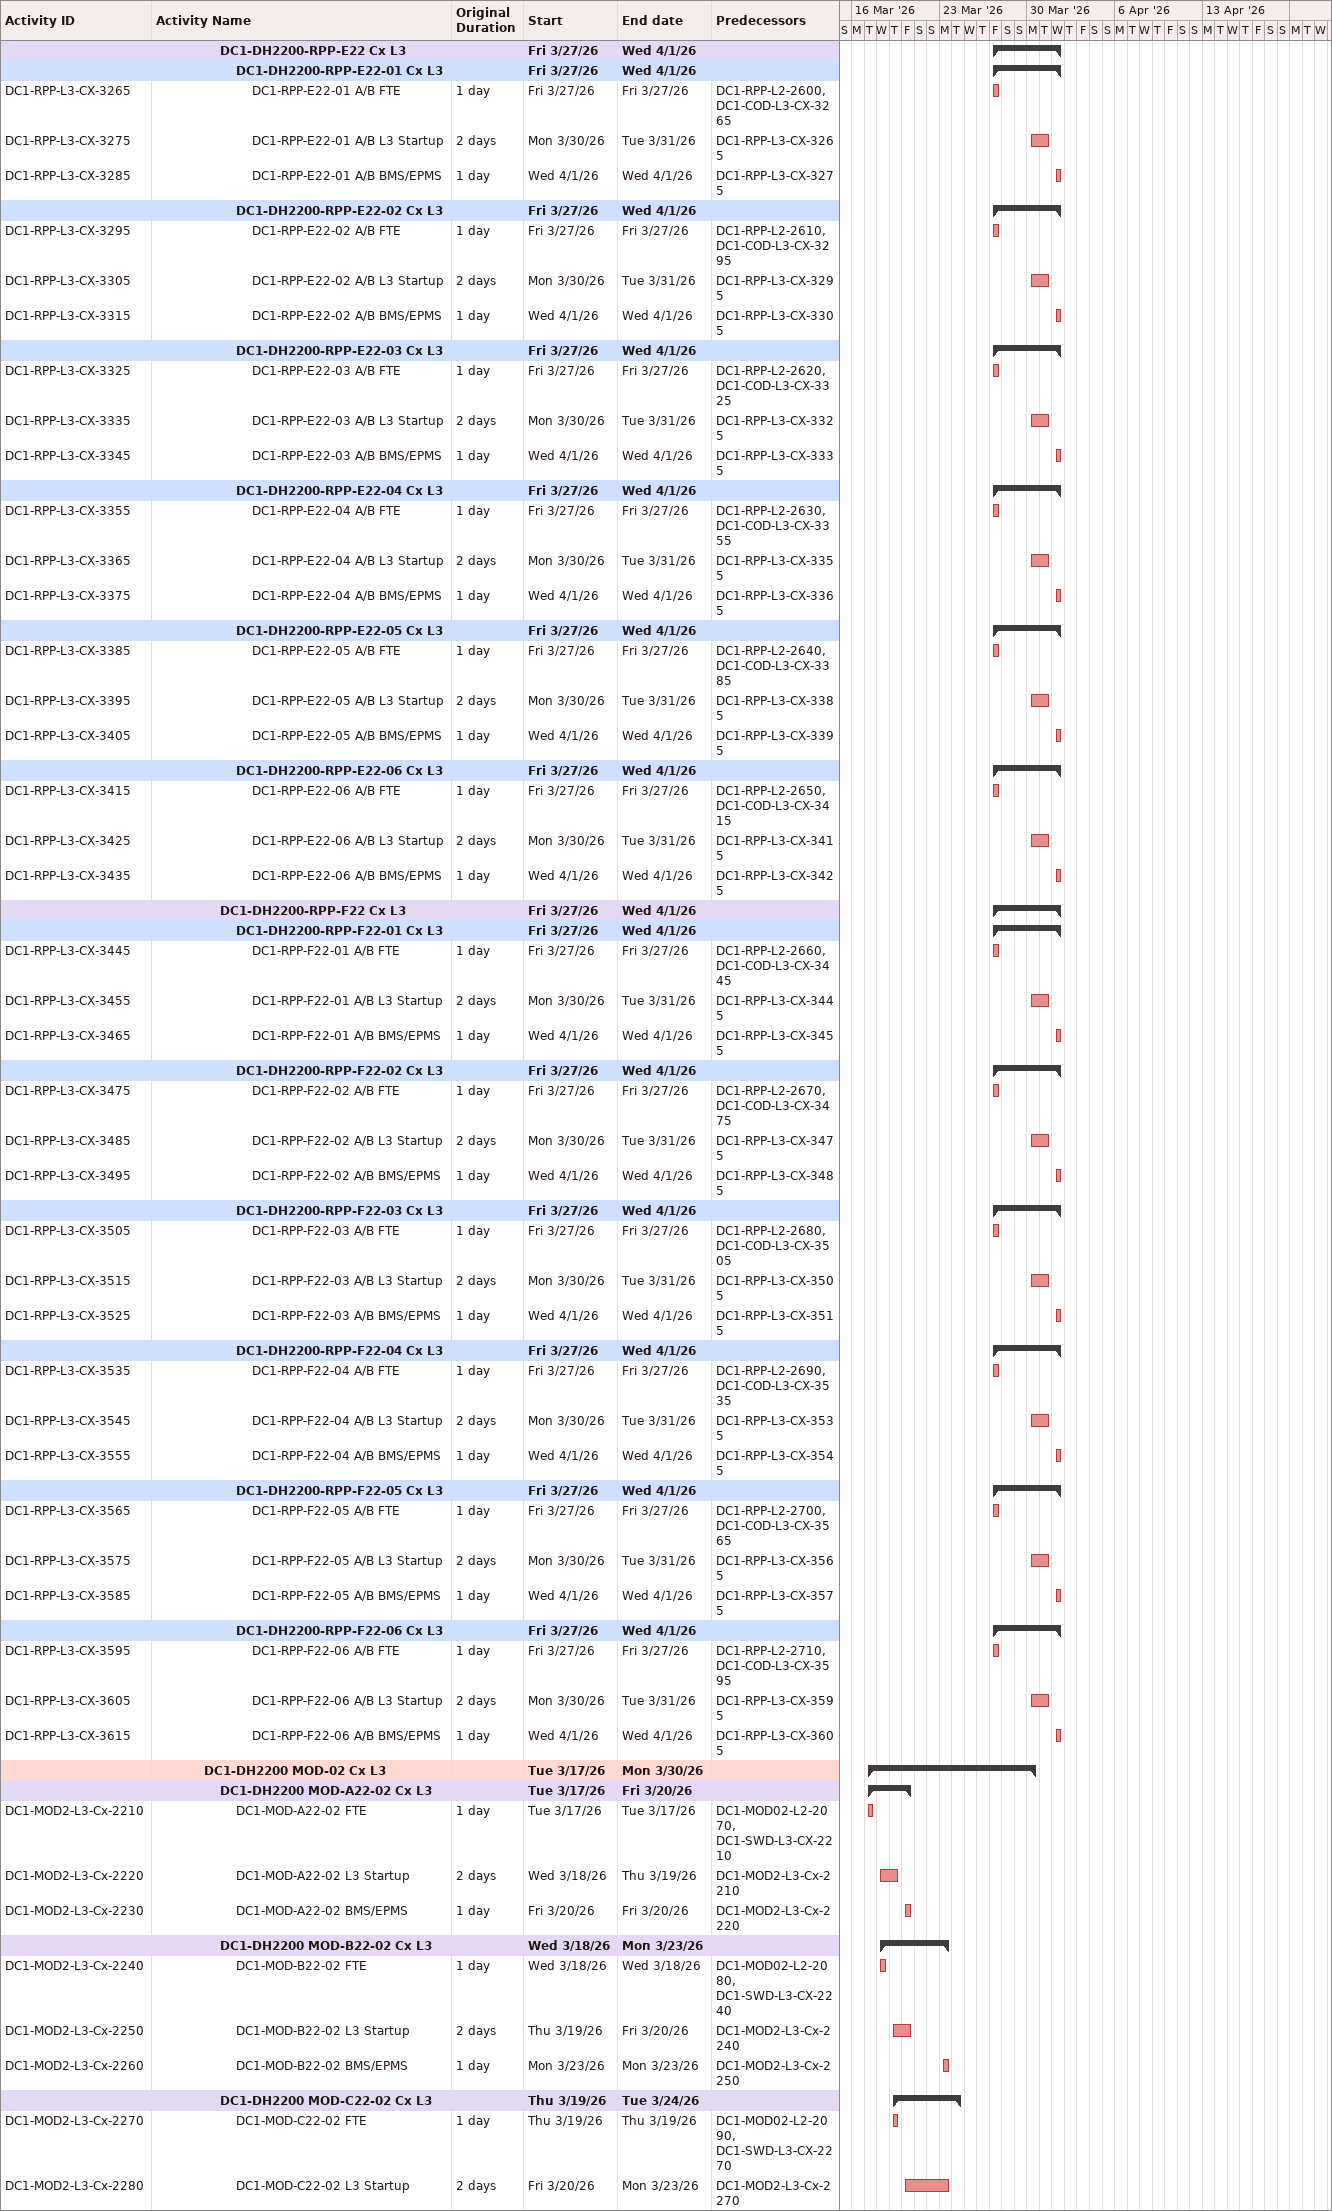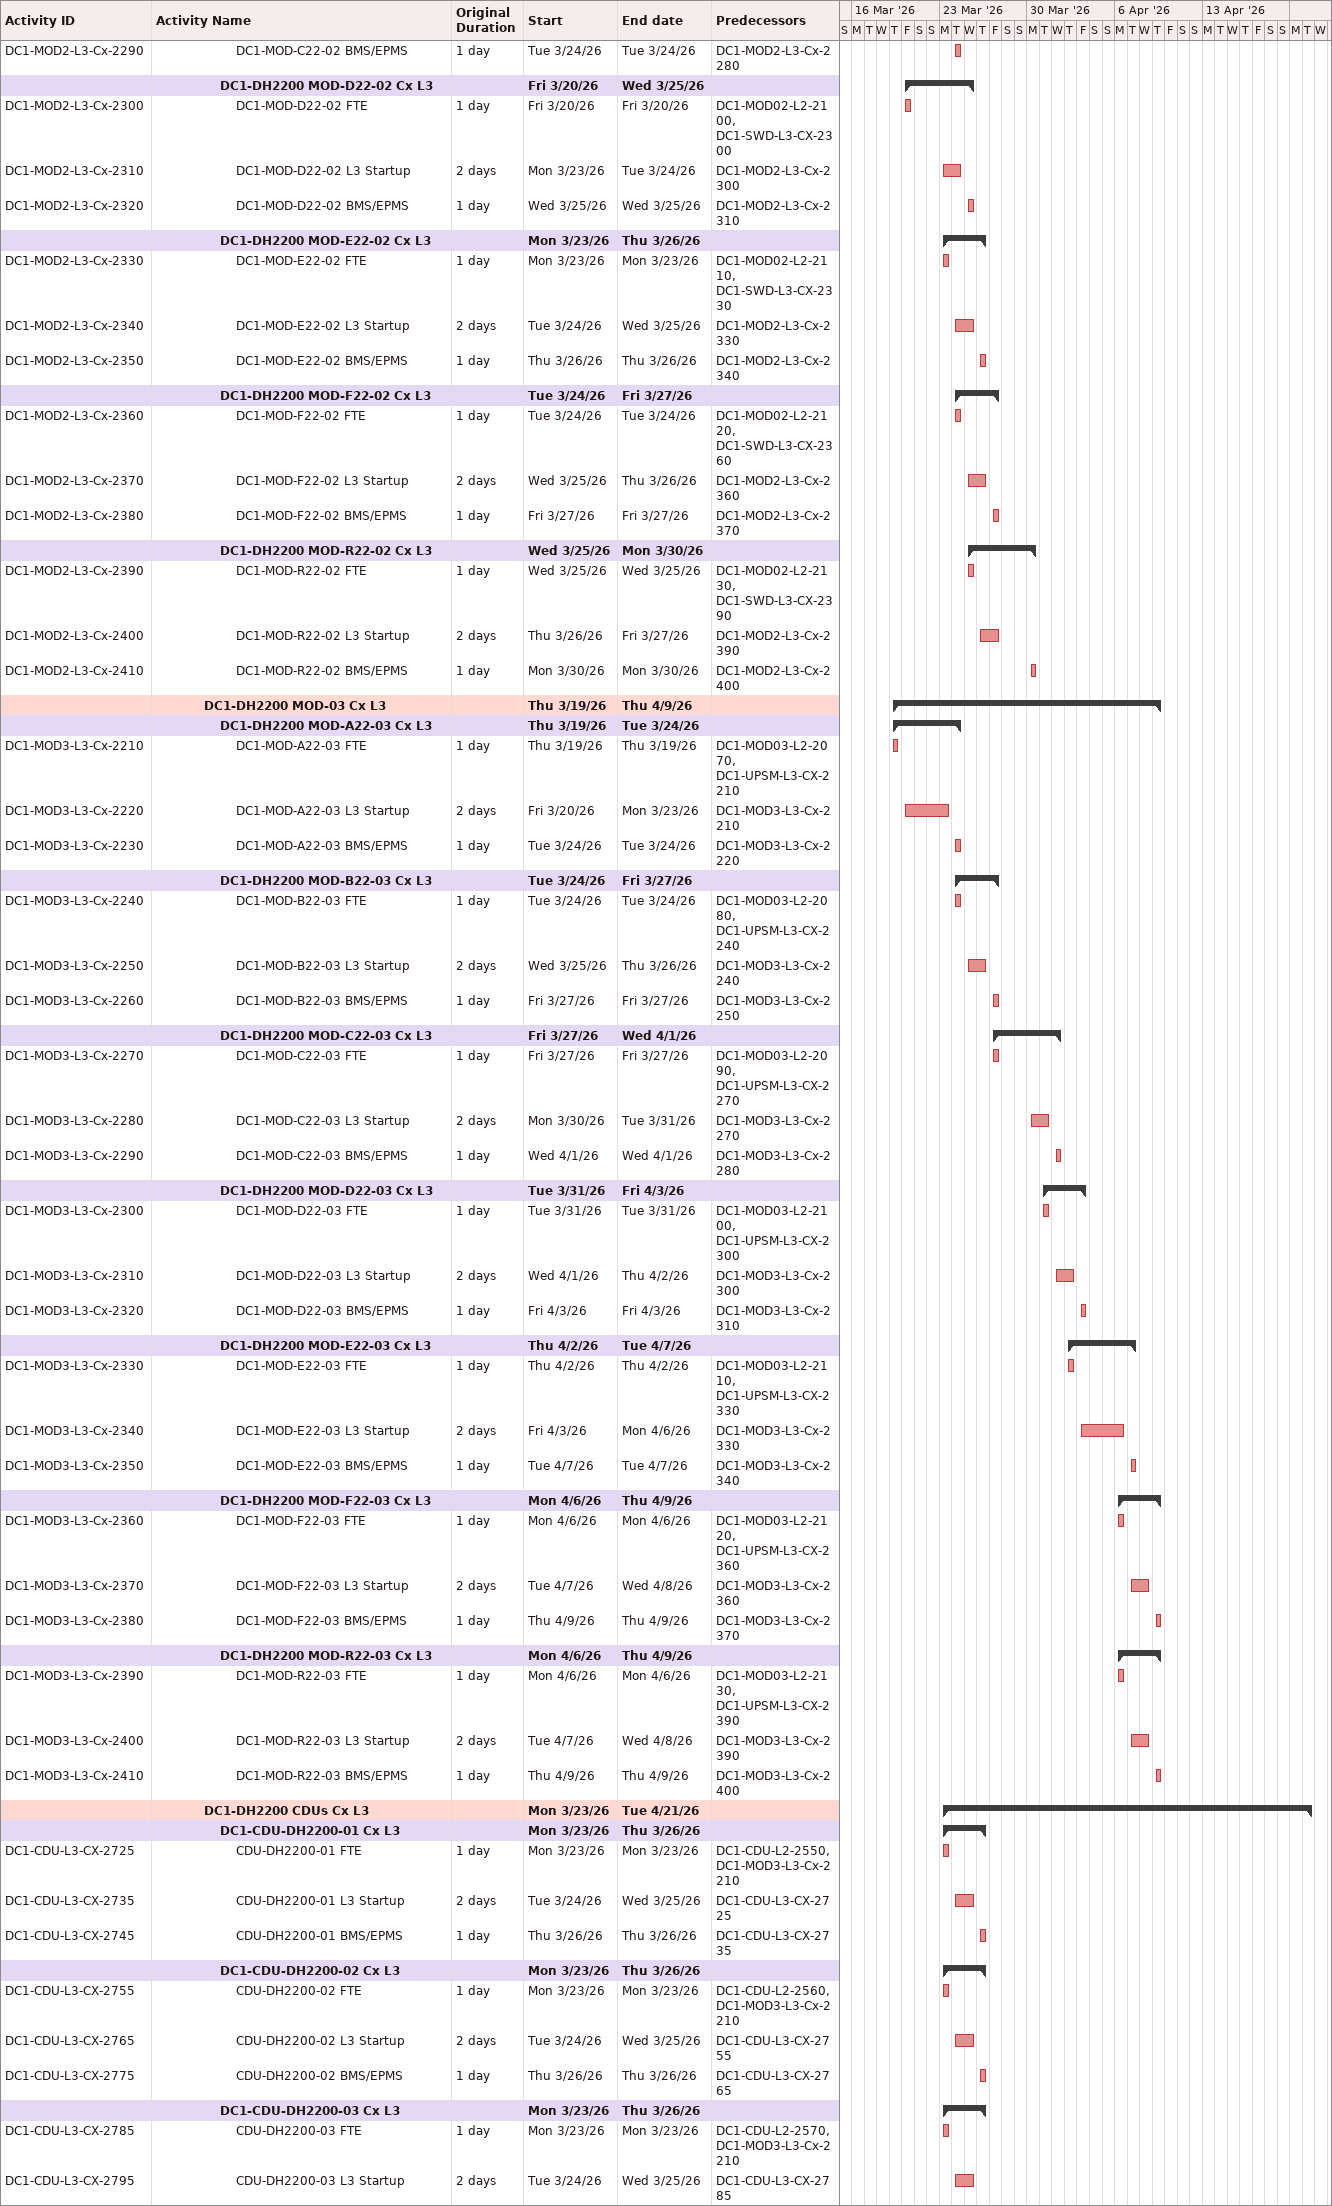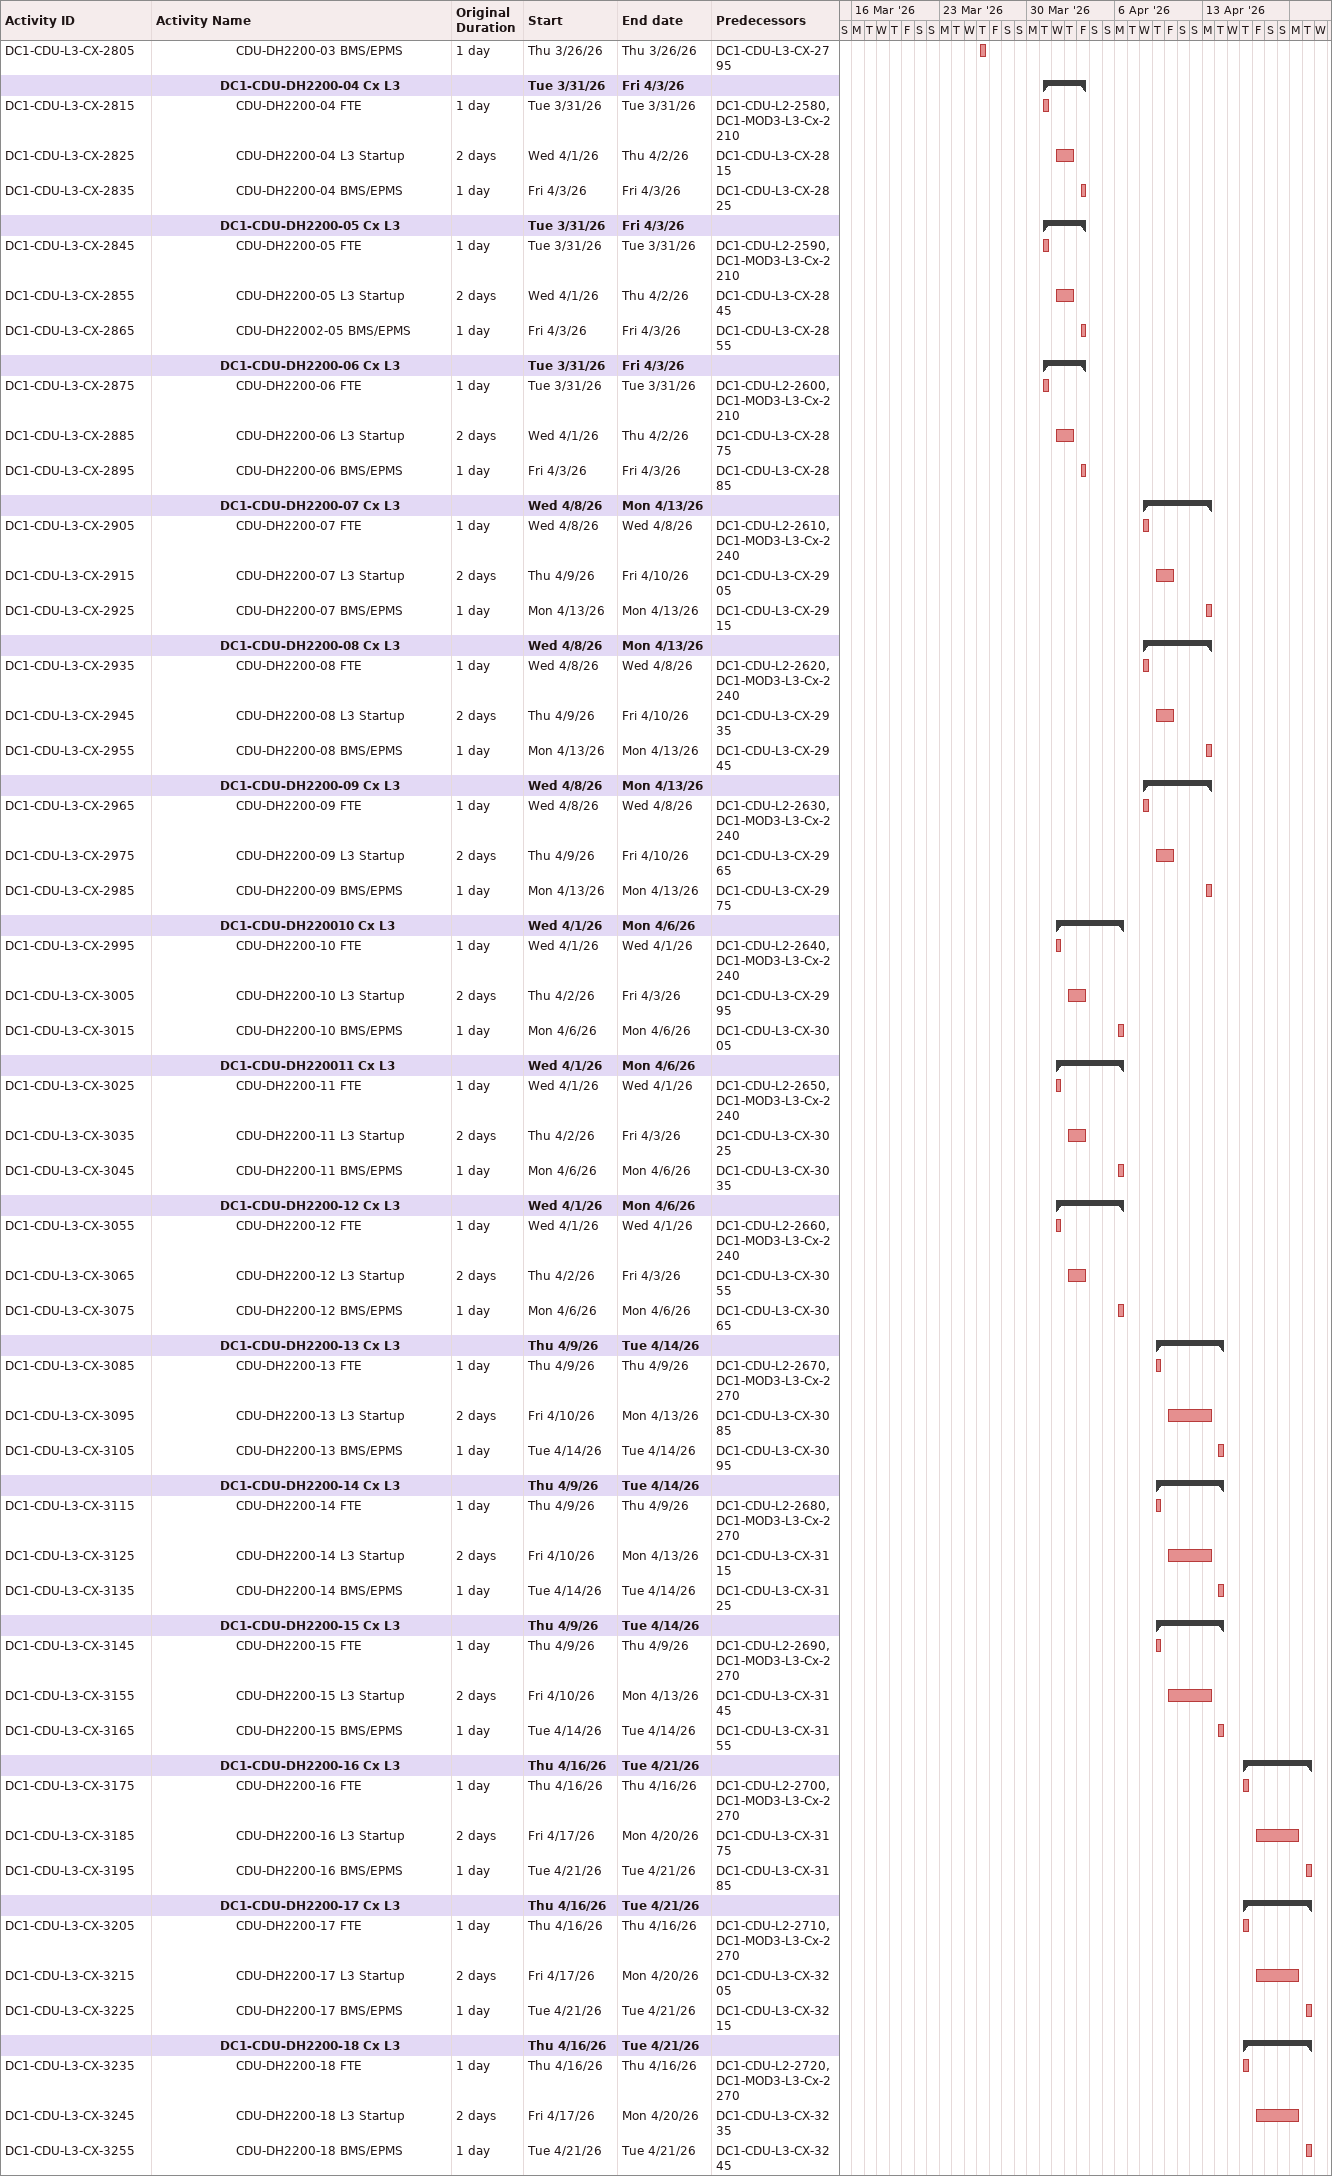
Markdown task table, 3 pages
| ID | Level | Task | Original duration | Start | Finish | Predecessors |
|---|---|---|---|---|---|---|
|  | 5 | **DC1-DH2200-RPP-E22 Cx L3** |  | 2026-03-27 | 2026-04-01 |  |
|  | 6 | **DC1-DH2200-RPP-E22-01 Cx L3** |  | 2026-03-27 | 2026-04-01 |  |
| DC1-RPP-L3-CX-3265 | 7 | DC1-RPP-E22-01 A/B FTE | 1d | 2026-03-27 | 2026-03-27 | DC1-RPP-L2-2600, DC1-COD-L3-CX-3265 |
| DC1-RPP-L3-CX-3275 | 7 | DC1-RPP-E22-01 A/B L3 Startup | 2d | 2026-03-30 | 2026-03-31 | DC1-RPP-L3-CX-3265 |
| DC1-RPP-L3-CX-3285 | 7 | DC1-RPP-E22-01 A/B BMS/EPMS | 1d | 2026-04-01 | 2026-04-01 | DC1-RPP-L3-CX-3275 |
|  | 6 | **DC1-DH2200-RPP-E22-02 Cx L3** |  | 2026-03-27 | 2026-04-01 |  |
| DC1-RPP-L3-CX-3295 | 7 | DC1-RPP-E22-02 A/B FTE | 1d | 2026-03-27 | 2026-03-27 | DC1-RPP-L2-2610, DC1-COD-L3-CX-3295 |
| DC1-RPP-L3-CX-3305 | 7 | DC1-RPP-E22-02 A/B L3 Startup | 2d | 2026-03-30 | 2026-03-31 | DC1-RPP-L3-CX-3295 |
| DC1-RPP-L3-CX-3315 | 7 | DC1-RPP-E22-02 A/B BMS/EPMS | 1d | 2026-04-01 | 2026-04-01 | DC1-RPP-L3-CX-3305 |
|  | 6 | **DC1-DH2200-RPP-E22-03 Cx L3** |  | 2026-03-27 | 2026-04-01 |  |
| DC1-RPP-L3-CX-3325 | 7 | DC1-RPP-E22-03 A/B FTE | 1d | 2026-03-27 | 2026-03-27 | DC1-RPP-L2-2620, DC1-COD-L3-CX-3325 |
| DC1-RPP-L3-CX-3335 | 7 | DC1-RPP-E22-03 A/B L3 Startup | 2d | 2026-03-30 | 2026-03-31 | DC1-RPP-L3-CX-3325 |
| DC1-RPP-L3-CX-3345 | 7 | DC1-RPP-E22-03 A/B BMS/EPMS | 1d | 2026-04-01 | 2026-04-01 | DC1-RPP-L3-CX-3335 |
|  | 6 | **DC1-DH2200-RPP-E22-04 Cx L3** |  | 2026-03-27 | 2026-04-01 |  |
| DC1-RPP-L3-CX-3355 | 7 | DC1-RPP-E22-04 A/B FTE | 1d | 2026-03-27 | 2026-03-27 | DC1-RPP-L2-2630, DC1-COD-L3-CX-3355 |
| DC1-RPP-L3-CX-3365 | 7 | DC1-RPP-E22-04 A/B L3 Startup | 2d | 2026-03-30 | 2026-03-31 | DC1-RPP-L3-CX-3355 |
| DC1-RPP-L3-CX-3375 | 7 | DC1-RPP-E22-04 A/B BMS/EPMS | 1d | 2026-04-01 | 2026-04-01 | DC1-RPP-L3-CX-3365 |
|  | 6 | **DC1-DH2200-RPP-E22-05 Cx L3** |  | 2026-03-27 | 2026-04-01 |  |
| DC1-RPP-L3-CX-3385 | 7 | DC1-RPP-E22-05 A/B FTE | 1d | 2026-03-27 | 2026-03-27 | DC1-RPP-L2-2640, DC1-COD-L3-CX-3385 |
| DC1-RPP-L3-CX-3395 | 7 | DC1-RPP-E22-05 A/B L3 Startup | 2d | 2026-03-30 | 2026-03-31 | DC1-RPP-L3-CX-3385 |
| DC1-RPP-L3-CX-3405 | 7 | DC1-RPP-E22-05 A/B BMS/EPMS | 1d | 2026-04-01 | 2026-04-01 | DC1-RPP-L3-CX-3395 |
|  | 6 | **DC1-DH2200-RPP-E22-06 Cx L3** |  | 2026-03-27 | 2026-04-01 |  |
| DC1-RPP-L3-CX-3415 | 7 | DC1-RPP-E22-06 A/B FTE | 1d | 2026-03-27 | 2026-03-27 | DC1-RPP-L2-2650, DC1-COD-L3-CX-3415 |
| DC1-RPP-L3-CX-3425 | 7 | DC1-RPP-E22-06 A/B L3 Startup | 2d | 2026-03-30 | 2026-03-31 | DC1-RPP-L3-CX-3415 |
| DC1-RPP-L3-CX-3435 | 7 | DC1-RPP-E22-06 A/B BMS/EPMS | 1d | 2026-04-01 | 2026-04-01 | DC1-RPP-L3-CX-3425 |
|  | 5 | **DC1-DH2200-RPP-F22 Cx L3** |  | 2026-03-27 | 2026-04-01 |  |
|  | 6 | **DC1-DH2200-RPP-F22-01 Cx L3** |  | 2026-03-27 | 2026-04-01 |  |
| DC1-RPP-L3-CX-3445 | 7 | DC1-RPP-F22-01 A/B FTE | 1d | 2026-03-27 | 2026-03-27 | DC1-RPP-L2-2660, DC1-COD-L3-CX-3445 |
| DC1-RPP-L3-CX-3455 | 7 | DC1-RPP-F22-01 A/B L3 Startup | 2d | 2026-03-30 | 2026-03-31 | DC1-RPP-L3-CX-3445 |
| DC1-RPP-L3-CX-3465 | 7 | DC1-RPP-F22-01 A/B BMS/EPMS | 1d | 2026-04-01 | 2026-04-01 | DC1-RPP-L3-CX-3455 |
|  | 6 | **DC1-DH2200-RPP-F22-02 Cx L3** |  | 2026-03-27 | 2026-04-01 |  |
| DC1-RPP-L3-CX-3475 | 7 | DC1-RPP-F22-02 A/B FTE | 1d | 2026-03-27 | 2026-03-27 | DC1-RPP-L2-2670, DC1-COD-L3-CX-3475 |
| DC1-RPP-L3-CX-3485 | 7 | DC1-RPP-F22-02 A/B L3 Startup | 2d | 2026-03-30 | 2026-03-31 | DC1-RPP-L3-CX-3475 |
| DC1-RPP-L3-CX-3495 | 7 | DC1-RPP-F22-02 A/B BMS/EPMS | 1d | 2026-04-01 | 2026-04-01 | DC1-RPP-L3-CX-3485 |
|  | 6 | **DC1-DH2200-RPP-F22-03 Cx L3** |  | 2026-03-27 | 2026-04-01 |  |
| DC1-RPP-L3-CX-3505 | 7 | DC1-RPP-F22-03 A/B FTE | 1d | 2026-03-27 | 2026-03-27 | DC1-RPP-L2-2680, DC1-COD-L3-CX-3505 |
| DC1-RPP-L3-CX-3515 | 7 | DC1-RPP-F22-03 A/B L3 Startup | 2d | 2026-03-30 | 2026-03-31 | DC1-RPP-L3-CX-3505 |
| DC1-RPP-L3-CX-3525 | 7 | DC1-RPP-F22-03 A/B BMS/EPMS | 1d | 2026-04-01 | 2026-04-01 | DC1-RPP-L3-CX-3515 |
|  | 6 | **DC1-DH2200-RPP-F22-04 Cx L3** |  | 2026-03-27 | 2026-04-01 |  |
| DC1-RPP-L3-CX-3535 | 7 | DC1-RPP-F22-04 A/B FTE | 1d | 2026-03-27 | 2026-03-27 | DC1-RPP-L2-2690, DC1-COD-L3-CX-3535 |
| DC1-RPP-L3-CX-3545 | 7 | DC1-RPP-F22-04 A/B L3 Startup | 2d | 2026-03-30 | 2026-03-31 | DC1-RPP-L3-CX-3535 |
| DC1-RPP-L3-CX-3555 | 7 | DC1-RPP-F22-04 A/B BMS/EPMS | 1d | 2026-04-01 | 2026-04-01 | DC1-RPP-L3-CX-3545 |
|  | 6 | **DC1-DH2200-RPP-F22-05 Cx L3** |  | 2026-03-27 | 2026-04-01 |  |
| DC1-RPP-L3-CX-3565 | 7 | DC1-RPP-F22-05 A/B FTE | 1d | 2026-03-27 | 2026-03-27 | DC1-RPP-L2-2700, DC1-COD-L3-CX-3565 |
| DC1-RPP-L3-CX-3575 | 7 | DC1-RPP-F22-05 A/B L3 Startup | 2d | 2026-03-30 | 2026-03-31 | DC1-RPP-L3-CX-3565 |
| DC1-RPP-L3-CX-3585 | 7 | DC1-RPP-F22-05 A/B BMS/EPMS | 1d | 2026-04-01 | 2026-04-01 | DC1-RPP-L3-CX-3575 |
|  | 6 | **DC1-DH2200-RPP-F22-06 Cx L3** |  | 2026-03-27 | 2026-04-01 |  |
| DC1-RPP-L3-CX-3595 | 7 | DC1-RPP-F22-06 A/B FTE | 1d | 2026-03-27 | 2026-03-27 | DC1-RPP-L2-2710, DC1-COD-L3-CX-3595 |
| DC1-RPP-L3-CX-3605 | 7 | DC1-RPP-F22-06 A/B L3 Startup | 2d | 2026-03-30 | 2026-03-31 | DC1-RPP-L3-CX-3595 |
| DC1-RPP-L3-CX-3615 | 7 | DC1-RPP-F22-06 A/B BMS/EPMS | 1d | 2026-04-01 | 2026-04-01 | DC1-RPP-L3-CX-3605 |
|  | 4 | **DC1-DH2200 MOD-02 Cx L3** |  | 2026-03-17 | 2026-03-30 |  |
|  | 5 | **DC1-DH2200 MOD-A22-02 Cx L3** |  | 2026-03-17 | 2026-03-20 |  |
| DC1-MOD2-L3-Cx-2210 | 6 | DC1-MOD-A22-02 FTE | 1d | 2026-03-17 | 2026-03-17 | DC1-MOD02-L2-2070, DC1-SWD-L3-CX-2210 |
| DC1-MOD2-L3-Cx-2220 | 6 | DC1-MOD-A22-02 L3 Startup | 2d | 2026-03-18 | 2026-03-19 | DC1-MOD2-L3-Cx-2210 |
| DC1-MOD2-L3-Cx-2230 | 6 | DC1-MOD-A22-02 BMS/EPMS | 1d | 2026-03-20 | 2026-03-20 | DC1-MOD2-L3-Cx-2220 |
|  | 5 | **DC1-DH2200 MOD-B22-02 Cx L3** |  | 2026-03-18 | 2026-03-23 |  |
| DC1-MOD2-L3-Cx-2240 | 6 | DC1-MOD-B22-02 FTE | 1d | 2026-03-18 | 2026-03-18 | DC1-MOD02-L2-2080, DC1-SWD-L3-CX-2240 |
| DC1-MOD2-L3-Cx-2250 | 6 | DC1-MOD-B22-02 L3 Startup | 2d | 2026-03-19 | 2026-03-20 | DC1-MOD2-L3-Cx-2240 |
| DC1-MOD2-L3-Cx-2260 | 6 | DC1-MOD-B22-02 BMS/EPMS | 1d | 2026-03-23 | 2026-03-23 | DC1-MOD2-L3-Cx-2250 |
|  | 5 | **DC1-DH2200 MOD-C22-02 Cx L3** |  | 2026-03-19 | 2026-03-24 |  |
| DC1-MOD2-L3-Cx-2270 | 6 | DC1-MOD-C22-02 FTE | 1d | 2026-03-19 | 2026-03-19 | DC1-MOD02-L2-2090, DC1-SWD-L3-CX-2270 |
| DC1-MOD2-L3-Cx-2280 | 6 | DC1-MOD-C22-02 L3 Startup | 2d | 2026-03-20 | 2026-03-23 | DC1-MOD2-L3-Cx-2270 |
| DC1-MOD2-L3-Cx-2290 | 6 | DC1-MOD-C22-02 BMS/EPMS | 1d | 2026-03-24 | 2026-03-24 | DC1-MOD2-L3-Cx-2280 |
|  | 5 | **DC1-DH2200 MOD-D22-02 Cx L3** |  | 2026-03-20 | 2026-03-25 |  |
| DC1-MOD2-L3-Cx-2300 | 6 | DC1-MOD-D22-02 FTE | 1d | 2026-03-20 | 2026-03-20 | DC1-MOD02-L2-2100, DC1-SWD-L3-CX-2300 |
| DC1-MOD2-L3-Cx-2310 | 6 | DC1-MOD-D22-02 L3 Startup | 2d | 2026-03-23 | 2026-03-24 | DC1-MOD2-L3-Cx-2300 |
| DC1-MOD2-L3-Cx-2320 | 6 | DC1-MOD-D22-02 BMS/EPMS | 1d | 2026-03-25 | 2026-03-25 | DC1-MOD2-L3-Cx-2310 |
|  | 5 | **DC1-DH2200 MOD-E22-02 Cx L3** |  | 2026-03-23 | 2026-03-26 |  |
| DC1-MOD2-L3-Cx-2330 | 6 | DC1-MOD-E22-02 FTE | 1d | 2026-03-23 | 2026-03-23 | DC1-MOD02-L2-2110, DC1-SWD-L3-CX-2330 |
| DC1-MOD2-L3-Cx-2340 | 6 | DC1-MOD-E22-02 L3 Startup | 2d | 2026-03-24 | 2026-03-25 | DC1-MOD2-L3-Cx-2330 |
| DC1-MOD2-L3-Cx-2350 | 6 | DC1-MOD-E22-02 BMS/EPMS | 1d | 2026-03-26 | 2026-03-26 | DC1-MOD2-L3-Cx-2340 |
|  | 5 | **DC1-DH2200 MOD-F22-02 Cx L3** |  | 2026-03-24 | 2026-03-27 |  |
| DC1-MOD2-L3-Cx-2360 | 6 | DC1-MOD-F22-02 FTE | 1d | 2026-03-24 | 2026-03-24 | DC1-MOD02-L2-2120, DC1-SWD-L3-CX-2360 |
| DC1-MOD2-L3-Cx-2370 | 6 | DC1-MOD-F22-02 L3 Startup | 2d | 2026-03-25 | 2026-03-26 | DC1-MOD2-L3-Cx-2360 |
| DC1-MOD2-L3-Cx-2380 | 6 | DC1-MOD-F22-02 BMS/EPMS | 1d | 2026-03-27 | 2026-03-27 | DC1-MOD2-L3-Cx-2370 |
|  | 5 | **DC1-DH2200 MOD-R22-02 Cx L3** |  | 2026-03-25 | 2026-03-30 |  |
| DC1-MOD2-L3-Cx-2390 | 6 | DC1-MOD-R22-02 FTE | 1d | 2026-03-25 | 2026-03-25 | DC1-MOD02-L2-2130, DC1-SWD-L3-CX-2390 |
| DC1-MOD2-L3-Cx-2400 | 6 | DC1-MOD-R22-02 L3 Startup | 2d | 2026-03-26 | 2026-03-27 | DC1-MOD2-L3-Cx-2390 |
| DC1-MOD2-L3-Cx-2410 | 6 | DC1-MOD-R22-02 BMS/EPMS | 1d | 2026-03-30 | 2026-03-30 | DC1-MOD2-L3-Cx-2400 |
|  | 4 | **DC1-DH2200 MOD-03 Cx L3** |  | 2026-03-19 | 2026-04-09 |  |
|  | 5 | **DC1-DH2200 MOD-A22-03 Cx L3** |  | 2026-03-19 | 2026-03-24 |  |
| DC1-MOD3-L3-Cx-2210 | 6 | DC1-MOD-A22-03 FTE | 1d | 2026-03-19 | 2026-03-19 | DC1-MOD03-L2-2070, DC1-UPSM-L3-CX-2210 |
| DC1-MOD3-L3-Cx-2220 | 6 | DC1-MOD-A22-03 L3 Startup | 2d | 2026-03-20 | 2026-03-23 | DC1-MOD3-L3-Cx-2210 |
| DC1-MOD3-L3-Cx-2230 | 6 | DC1-MOD-A22-03 BMS/EPMS | 1d | 2026-03-24 | 2026-03-24 | DC1-MOD3-L3-Cx-2220 |
|  | 5 | **DC1-DH2200 MOD-B22-03 Cx L3** |  | 2026-03-24 | 2026-03-27 |  |
| DC1-MOD3-L3-Cx-2240 | 6 | DC1-MOD-B22-03 FTE | 1d | 2026-03-24 | 2026-03-24 | DC1-MOD03-L2-2080, DC1-UPSM-L3-CX-2240 |
| DC1-MOD3-L3-Cx-2250 | 6 | DC1-MOD-B22-03 L3 Startup | 2d | 2026-03-25 | 2026-03-26 | DC1-MOD3-L3-Cx-2240 |
| DC1-MOD3-L3-Cx-2260 | 6 | DC1-MOD-B22-03 BMS/EPMS | 1d | 2026-03-27 | 2026-03-27 | DC1-MOD3-L3-Cx-2250 |
|  | 5 | **DC1-DH2200 MOD-C22-03 Cx L3** |  | 2026-03-27 | 2026-04-01 |  |
| DC1-MOD3-L3-Cx-2270 | 6 | DC1-MOD-C22-03 FTE | 1d | 2026-03-27 | 2026-03-27 | DC1-MOD03-L2-2090, DC1-UPSM-L3-CX-2270 |
| DC1-MOD3-L3-Cx-2280 | 6 | DC1-MOD-C22-03 L3 Startup | 2d | 2026-03-30 | 2026-03-31 | DC1-MOD3-L3-Cx-2270 |
| DC1-MOD3-L3-Cx-2290 | 6 | DC1-MOD-C22-03 BMS/EPMS | 1d | 2026-04-01 | 2026-04-01 | DC1-MOD3-L3-Cx-2280 |
|  | 5 | **DC1-DH2200 MOD-D22-03 Cx L3** |  | 2026-03-31 | 2026-04-03 |  |
| DC1-MOD3-L3-Cx-2300 | 6 | DC1-MOD-D22-03 FTE | 1d | 2026-03-31 | 2026-03-31 | DC1-MOD03-L2-2100, DC1-UPSM-L3-CX-2300 |
| DC1-MOD3-L3-Cx-2310 | 6 | DC1-MOD-D22-03 L3 Startup | 2d | 2026-04-01 | 2026-04-02 | DC1-MOD3-L3-Cx-2300 |
| DC1-MOD3-L3-Cx-2320 | 6 | DC1-MOD-D22-03 BMS/EPMS | 1d | 2026-04-03 | 2026-04-03 | DC1-MOD3-L3-Cx-2310 |
|  | 5 | **DC1-DH2200 MOD-E22-03 Cx L3** |  | 2026-04-02 | 2026-04-07 |  |
| DC1-MOD3-L3-Cx-2330 | 6 | DC1-MOD-E22-03 FTE | 1d | 2026-04-02 | 2026-04-02 | DC1-MOD03-L2-2110, DC1-UPSM-L3-CX-2330 |
| DC1-MOD3-L3-Cx-2340 | 6 | DC1-MOD-E22-03 L3 Startup | 2d | 2026-04-03 | 2026-04-06 | DC1-MOD3-L3-Cx-2330 |
| DC1-MOD3-L3-Cx-2350 | 6 | DC1-MOD-E22-03 BMS/EPMS | 1d | 2026-04-07 | 2026-04-07 | DC1-MOD3-L3-Cx-2340 |
|  | 5 | **DC1-DH2200 MOD-F22-03 Cx L3** |  | 2026-04-06 | 2026-04-09 |  |
| DC1-MOD3-L3-Cx-2360 | 6 | DC1-MOD-F22-03 FTE | 1d | 2026-04-06 | 2026-04-06 | DC1-MOD03-L2-2120, DC1-UPSM-L3-CX-2360 |
| DC1-MOD3-L3-Cx-2370 | 6 | DC1-MOD-F22-03 L3 Startup | 2d | 2026-04-07 | 2026-04-08 | DC1-MOD3-L3-Cx-2360 |
| DC1-MOD3-L3-Cx-2380 | 6 | DC1-MOD-F22-03 BMS/EPMS | 1d | 2026-04-09 | 2026-04-09 | DC1-MOD3-L3-Cx-2370 |
|  | 5 | **DC1-DH2200 MOD-R22-03 Cx L3** |  | 2026-04-06 | 2026-04-09 |  |
| DC1-MOD3-L3-Cx-2390 | 6 | DC1-MOD-R22-03 FTE | 1d | 2026-04-06 | 2026-04-06 | DC1-MOD03-L2-2130, DC1-UPSM-L3-CX-2390 |
| DC1-MOD3-L3-Cx-2400 | 6 | DC1-MOD-R22-03 L3 Startup | 2d | 2026-04-07 | 2026-04-08 | DC1-MOD3-L3-Cx-2390 |
| DC1-MOD3-L3-Cx-2410 | 6 | DC1-MOD-R22-03 BMS/EPMS | 1d | 2026-04-09 | 2026-04-09 | DC1-MOD3-L3-Cx-2400 |
|  | 4 | **DC1-DH2200 CDUs Cx L3** |  | 2026-03-23 | 2026-04-21 |  |
|  | 5 | **DC1-CDU-DH2200-01 Cx L3** |  | 2026-03-23 | 2026-03-26 |  |
| DC1-CDU-L3-CX-2725 | 6 | CDU-DH2200-01 FTE | 1d | 2026-03-23 | 2026-03-23 | DC1-CDU-L2-2550, DC1-MOD3-L3-Cx-2210 |
| DC1-CDU-L3-CX-2735 | 6 | CDU-DH2200-01 L3 Startup | 2d | 2026-03-24 | 2026-03-25 | DC1-CDU-L3-CX-2725 |
| DC1-CDU-L3-CX-2745 | 6 | CDU-DH2200-01 BMS/EPMS | 1d | 2026-03-26 | 2026-03-26 | DC1-CDU-L3-CX-2735 |
|  | 5 | **DC1-CDU-DH2200-02 Cx L3** |  | 2026-03-23 | 2026-03-26 |  |
| DC1-CDU-L3-CX-2755 | 6 | CDU-DH2200-02 FTE | 1d | 2026-03-23 | 2026-03-23 | DC1-CDU-L2-2560, DC1-MOD3-L3-Cx-2210 |
| DC1-CDU-L3-CX-2765 | 6 | CDU-DH2200-02 L3 Startup | 2d | 2026-03-24 | 2026-03-25 | DC1-CDU-L3-CX-2755 |
| DC1-CDU-L3-CX-2775 | 6 | CDU-DH2200-02 BMS/EPMS | 1d | 2026-03-26 | 2026-03-26 | DC1-CDU-L3-CX-2765 |
|  | 5 | **DC1-CDU-DH2200-03 Cx L3** |  | 2026-03-23 | 2026-03-26 |  |
| DC1-CDU-L3-CX-2785 | 6 | CDU-DH2200-03 FTE | 1d | 2026-03-23 | 2026-03-23 | DC1-CDU-L2-2570, DC1-MOD3-L3-Cx-2210 |
| DC1-CDU-L3-CX-2795 | 6 | CDU-DH2200-03 L3 Startup | 2d | 2026-03-24 | 2026-03-25 | DC1-CDU-L3-CX-2785 |
| DC1-CDU-L3-CX-2805 | 6 | CDU-DH2200-03 BMS/EPMS | 1d | 2026-03-26 | 2026-03-26 | DC1-CDU-L3-CX-2795 |
|  | 5 | **DC1-CDU-DH2200-04 Cx L3** |  | 2026-03-31 | 2026-04-03 |  |
| DC1-CDU-L3-CX-2815 | 6 | CDU-DH2200-04 FTE | 1d | 2026-03-31 | 2026-03-31 | DC1-CDU-L2-2580, DC1-MOD3-L3-Cx-2210 |
| DC1-CDU-L3-CX-2825 | 6 | CDU-DH2200-04 L3 Startup | 2d | 2026-04-01 | 2026-04-02 | DC1-CDU-L3-CX-2815 |
| DC1-CDU-L3-CX-2835 | 6 | CDU-DH2200-04 BMS/EPMS | 1d | 2026-04-03 | 2026-04-03 | DC1-CDU-L3-CX-2825 |
|  | 5 | **DC1-CDU-DH2200-05 Cx L3** |  | 2026-03-31 | 2026-04-03 |  |
| DC1-CDU-L3-CX-2845 | 6 | CDU-DH2200-05 FTE | 1d | 2026-03-31 | 2026-03-31 | DC1-CDU-L2-2590, DC1-MOD3-L3-Cx-2210 |
| DC1-CDU-L3-CX-2855 | 6 | CDU-DH2200-05 L3 Startup | 2d | 2026-04-01 | 2026-04-02 | DC1-CDU-L3-CX-2845 |
| DC1-CDU-L3-CX-2865 | 6 | CDU-DH22002-05 BMS/EPMS | 1d | 2026-04-03 | 2026-04-03 | DC1-CDU-L3-CX-2855 |
|  | 5 | **DC1-CDU-DH2200-06 Cx L3** |  | 2026-03-31 | 2026-04-03 |  |
| DC1-CDU-L3-CX-2875 | 6 | CDU-DH2200-06 FTE | 1d | 2026-03-31 | 2026-03-31 | DC1-CDU-L2-2600, DC1-MOD3-L3-Cx-2210 |
| DC1-CDU-L3-CX-2885 | 6 | CDU-DH2200-06 L3 Startup | 2d | 2026-04-01 | 2026-04-02 | DC1-CDU-L3-CX-2875 |
| DC1-CDU-L3-CX-2895 | 6 | CDU-DH2200-06 BMS/EPMS | 1d | 2026-04-03 | 2026-04-03 | DC1-CDU-L3-CX-2885 |
|  | 5 | **DC1-CDU-DH2200-07 Cx L3** |  | 2026-04-08 | 2026-04-13 |  |
| DC1-CDU-L3-CX-2905 | 6 | CDU-DH2200-07 FTE | 1d | 2026-04-08 | 2026-04-08 | DC1-CDU-L2-2610, DC1-MOD3-L3-Cx-2240 |
| DC1-CDU-L3-CX-2915 | 6 | CDU-DH2200-07 L3 Startup | 2d | 2026-04-09 | 2026-04-10 | DC1-CDU-L3-CX-2905 |
| DC1-CDU-L3-CX-2925 | 6 | CDU-DH2200-07 BMS/EPMS | 1d | 2026-04-13 | 2026-04-13 | DC1-CDU-L3-CX-2915 |
|  | 5 | **DC1-CDU-DH2200-08 Cx L3** |  | 2026-04-08 | 2026-04-13 |  |
| DC1-CDU-L3-CX-2935 | 6 | CDU-DH2200-08 FTE | 1d | 2026-04-08 | 2026-04-08 | DC1-CDU-L2-2620, DC1-MOD3-L3-Cx-2240 |
| DC1-CDU-L3-CX-2945 | 6 | CDU-DH2200-08 L3 Startup | 2d | 2026-04-09 | 2026-04-10 | DC1-CDU-L3-CX-2935 |
| DC1-CDU-L3-CX-2955 | 6 | CDU-DH2200-08 BMS/EPMS | 1d | 2026-04-13 | 2026-04-13 | DC1-CDU-L3-CX-2945 |
|  | 5 | **DC1-CDU-DH2200-09 Cx L3** |  | 2026-04-08 | 2026-04-13 |  |
| DC1-CDU-L3-CX-2965 | 6 | CDU-DH2200-09 FTE | 1d | 2026-04-08 | 2026-04-08 | DC1-CDU-L2-2630, DC1-MOD3-L3-Cx-2240 |
| DC1-CDU-L3-CX-2975 | 6 | CDU-DH2200-09 L3 Startup | 2d | 2026-04-09 | 2026-04-10 | DC1-CDU-L3-CX-2965 |
| DC1-CDU-L3-CX-2985 | 6 | CDU-DH2200-09 BMS/EPMS | 1d | 2026-04-13 | 2026-04-13 | DC1-CDU-L3-CX-2975 |
|  | 5 | **DC1-CDU-DH220010 Cx L3** |  | 2026-04-01 | 2026-04-06 |  |
| DC1-CDU-L3-CX-2995 | 6 | CDU-DH2200-10 FTE | 1d | 2026-04-01 | 2026-04-01 | DC1-CDU-L2-2640, DC1-MOD3-L3-Cx-2240 |
| DC1-CDU-L3-CX-3005 | 6 | CDU-DH2200-10 L3 Startup | 2d | 2026-04-02 | 2026-04-03 | DC1-CDU-L3-CX-2995 |
| DC1-CDU-L3-CX-3015 | 6 | CDU-DH2200-10 BMS/EPMS | 1d | 2026-04-06 | 2026-04-06 | DC1-CDU-L3-CX-3005 |
|  | 5 | **DC1-CDU-DH220011 Cx L3** |  | 2026-04-01 | 2026-04-06 |  |
| DC1-CDU-L3-CX-3025 | 6 | CDU-DH2200-11 FTE | 1d | 2026-04-01 | 2026-04-01 | DC1-CDU-L2-2650, DC1-MOD3-L3-Cx-2240 |
| DC1-CDU-L3-CX-3035 | 6 | CDU-DH2200-11 L3 Startup | 2d | 2026-04-02 | 2026-04-03 | DC1-CDU-L3-CX-3025 |
| DC1-CDU-L3-CX-3045 | 6 | CDU-DH2200-11 BMS/EPMS | 1d | 2026-04-06 | 2026-04-06 | DC1-CDU-L3-CX-3035 |
|  | 5 | **DC1-CDU-DH2200-12 Cx L3** |  | 2026-04-01 | 2026-04-06 |  |
| DC1-CDU-L3-CX-3055 | 6 | CDU-DH2200-12 FTE | 1d | 2026-04-01 | 2026-04-01 | DC1-CDU-L2-2660, DC1-MOD3-L3-Cx-2240 |
| DC1-CDU-L3-CX-3065 | 6 | CDU-DH2200-12 L3 Startup | 2d | 2026-04-02 | 2026-04-03 | DC1-CDU-L3-CX-3055 |
| DC1-CDU-L3-CX-3075 | 6 | CDU-DH2200-12 BMS/EPMS | 1d | 2026-04-06 | 2026-04-06 | DC1-CDU-L3-CX-3065 |
|  | 5 | **DC1-CDU-DH2200-13 Cx L3** |  | 2026-04-09 | 2026-04-14 |  |
| DC1-CDU-L3-CX-3085 | 6 | CDU-DH2200-13 FTE | 1d | 2026-04-09 | 2026-04-09 | DC1-CDU-L2-2670, DC1-MOD3-L3-Cx-2270 |
| DC1-CDU-L3-CX-3095 | 6 | CDU-DH2200-13 L3 Startup | 2d | 2026-04-10 | 2026-04-13 | DC1-CDU-L3-CX-3085 |
| DC1-CDU-L3-CX-3105 | 6 | CDU-DH2200-13 BMS/EPMS | 1d | 2026-04-14 | 2026-04-14 | DC1-CDU-L3-CX-3095 |
|  | 5 | **DC1-CDU-DH2200-14 Cx L3** |  | 2026-04-09 | 2026-04-14 |  |
| DC1-CDU-L3-CX-3115 | 6 | CDU-DH2200-14 FTE | 1d | 2026-04-09 | 2026-04-09 | DC1-CDU-L2-2680, DC1-MOD3-L3-Cx-2270 |
| DC1-CDU-L3-CX-3125 | 6 | CDU-DH2200-14 L3 Startup | 2d | 2026-04-10 | 2026-04-13 | DC1-CDU-L3-CX-3115 |
| DC1-CDU-L3-CX-3135 | 6 | CDU-DH2200-14 BMS/EPMS | 1d | 2026-04-14 | 2026-04-14 | DC1-CDU-L3-CX-3125 |
|  | 5 | **DC1-CDU-DH2200-15 Cx L3** |  | 2026-04-09 | 2026-04-14 |  |
| DC1-CDU-L3-CX-3145 | 6 | CDU-DH2200-15 FTE | 1d | 2026-04-09 | 2026-04-09 | DC1-CDU-L2-2690, DC1-MOD3-L3-Cx-2270 |
| DC1-CDU-L3-CX-3155 | 6 | CDU-DH2200-15 L3 Startup | 2d | 2026-04-10 | 2026-04-13 | DC1-CDU-L3-CX-3145 |
| DC1-CDU-L3-CX-3165 | 6 | CDU-DH2200-15 BMS/EPMS | 1d | 2026-04-14 | 2026-04-14 | DC1-CDU-L3-CX-3155 |
|  | 5 | **DC1-CDU-DH2200-16 Cx L3** |  | 2026-04-16 | 2026-04-21 |  |
| DC1-CDU-L3-CX-3175 | 6 | CDU-DH2200-16 FTE | 1d | 2026-04-16 | 2026-04-16 | DC1-CDU-L2-2700, DC1-MOD3-L3-Cx-2270 |
| DC1-CDU-L3-CX-3185 | 6 | CDU-DH2200-16 L3 Startup | 2d | 2026-04-17 | 2026-04-20 | DC1-CDU-L3-CX-3175 |
| DC1-CDU-L3-CX-3195 | 6 | CDU-DH2200-16 BMS/EPMS | 1d | 2026-04-21 | 2026-04-21 | DC1-CDU-L3-CX-3185 |
|  | 5 | **DC1-CDU-DH2200-17 Cx L3** |  | 2026-04-16 | 2026-04-21 |  |
| DC1-CDU-L3-CX-3205 | 6 | CDU-DH2200-17 FTE | 1d | 2026-04-16 | 2026-04-16 | DC1-CDU-L2-2710, DC1-MOD3-L3-Cx-2270 |
| DC1-CDU-L3-CX-3215 | 6 | CDU-DH2200-17 L3 Startup | 2d | 2026-04-17 | 2026-04-20 | DC1-CDU-L3-CX-3205 |
| DC1-CDU-L3-CX-3225 | 6 | CDU-DH2200-17 BMS/EPMS | 1d | 2026-04-21 | 2026-04-21 | DC1-CDU-L3-CX-3215 |
|  | 5 | **DC1-CDU-DH2200-18 Cx L3** |  | 2026-04-16 | 2026-04-21 |  |
| DC1-CDU-L3-CX-3235 | 6 | CDU-DH2200-18 FTE | 1d | 2026-04-16 | 2026-04-16 | DC1-CDU-L2-2720, DC1-MOD3-L3-Cx-2270 |
| DC1-CDU-L3-CX-3245 | 6 | CDU-DH2200-18 L3 Startup | 2d | 2026-04-17 | 2026-04-20 | DC1-CDU-L3-CX-3235 |
| DC1-CDU-L3-CX-3255 | 6 | CDU-DH2200-18 BMS/EPMS | 1d | 2026-04-21 | 2026-04-21 | DC1-CDU-L3-CX-3245 |
